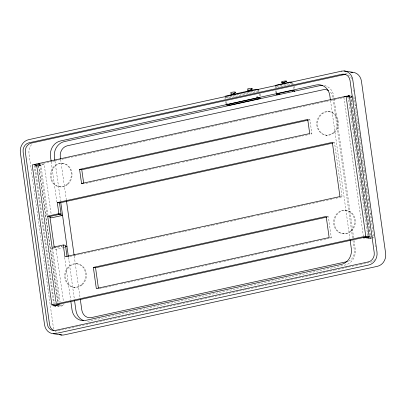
<?xml version="1.0" encoding="UTF-8"?>
<svg xmlns="http://www.w3.org/2000/svg" width="406" height="406" viewBox="0 0 406 406"><rect width="100%" height="100%" fill="white"/><g stroke="black" fill="none" stroke-linecap="round" stroke-linejoin="round"><path stroke-width="0.3" stroke-dasharray="2.03 1.52" d="M226.619 103.545L226.289 101.546M276.638 92.796L276.222 90.188M256.744 97.019C256.414 96.354 258.328 96.628 257.577 96.887M225.122 98.891L224.954 97.689L225.452 97.45M226.548 103.383L226.964 103.225L226.898 103.505M276.567 92.634L276.983 92.477L276.816 92.807M248.69 89.498L248.974 89.356M248.751 89.467L249.274 89.218M293.259 84.017L277.907 87.31M55.845 306.56L54.84 306.794L58.469 306.682L64.001 305.474L63.823 304.226M226.401 97.232L255.511 90.858M345.288 73.557L347.764 73.014M38.342 164.43L36.484 164.836L56.064 304.165M38.961 164.293L42.676 163.476M43.295 163.344L51.968 161.446M52.587 161.309L54.445 160.903M55.064 160.766L61.26 159.411M61.879 159.274L63.737 158.868M64.356 158.731L79.845 155.341M80.464 155.204L89.137 153.306M89.756 153.169L105.245 149.778M105.864 149.641L107.722 149.235M108.341 149.098L114.533 147.743M115.157 147.606L117.014 147.2M117.633 147.068L126.307 145.165M126.926 145.033L133.117 143.673M133.736 143.541L135.599 143.13M136.218 142.998L142.41 141.638M143.029 141.506L144.891 141.1M145.51 140.963L151.702 139.608M152.321 139.471L154.178 139.065M154.803 138.928L160.994 137.573M161.613 137.436L170.287 135.538M170.906 135.401L179.579 133.503M180.198 133.366L186.395 132.011M187.014 131.874L195.687 129.976M196.306 129.839L198.164 129.433M198.783 129.296L204.979 127.941M205.598 127.804L207.456 127.398M208.075 127.261L223.559 123.871M224.183 123.739L226.04 123.328M226.66 123.196L232.851 121.836M233.47 121.704L235.333 121.292M235.952 121.161L248.959 118.308M249.578 118.176L251.436 117.77M252.055 117.633L253.917 117.227M254.537 117.09L258.252 116.278M258.871 116.141L260.728 115.735M261.347 115.598L276.836 112.208M277.455 112.071L279.313 111.665M279.932 111.528L286.128 110.173M286.748 110.036L288.605 109.63M289.224 109.493L304.713 106.103M305.332 105.966L311.524 104.611M312.143 104.474L314.005 104.068M314.625 103.931L316.482 103.525M317.101 103.393L325.774 101.49M326.394 101.358L330.108 100.541M330.728 100.409L339.401 98.506M340.02 98.374L341.877 97.963M342.497 97.831L344.359 97.425M35.479 165.333L37.007 165.196L35.672 165.095M352.367 95.948L350.875 96.359L351.977 96.12M35.571 165.425L40.915 165.024L37.565 164.506M351.799 96.755L350.632 97.095L352.987 96.582M56.398 303.145L37.078 165.699L35.073 166.14L38.636 166.044L40.986 165.526L47.954 215.109M350.195 97.217L352.652 96.679M38.54 165.343L44.163 164.339L51.242 214.688M308.692 120.044L309.925 119.77L311.909 133.884L308.819 134.564M101.688 179.914L83.758 183.842L82.657 183.669M102.307 179.777L127.037 174.362M127.657 174.23L141.258 171.251M141.877 171.114L166.607 165.699M167.226 165.562L179.594 162.857M182.685 162.177L229.06 152.027M229.674 151.89L243.28 148.911M243.894 148.779L268.63 143.364M269.249 143.227L281.612 140.517M284.702 139.842L308.2 134.696M333.29 142.968L334.529 142.694L342.146 196.9L333.473 198.798M54.287 247.767L61.935 246.092M59.103 302.277L51.557 248.579L62.448 246.193M51.557 248.579L56.099 249.279L62.757 247.817M63.361 247.685L65.178 247.29M69.599 256.577L73.313 255.765M73.933 255.628L80.129 254.273M80.748 254.136L105.524 248.711M106.144 248.573L133.401 242.605M134.021 242.473L147.647 239.489M150.743 238.809L158.797 237.048M159.416 236.911L175.519 233.384M178.62 232.704L184.192 231.486M184.811 231.349L200.919 227.822M204.015 227.147L212.064 225.381M212.688 225.249L226.315 222.265M226.934 222.128L254.186 216.159M257.282 215.479L279.582 210.597M280.201 210.465L304.982 205.04M305.601 204.903L332.854 198.935M327.135 217.032L328.373 216.763L331.342 237.891L316.482 241.144M104.712 287.514L98.521 288.869L96.872 288.615M105.332 287.377L117.715 284.667M120.81 283.992L130.098 281.957M130.717 281.82L145.576 278.567M148.677 277.887L172.205 272.736M172.824 272.599L197.59 267.178M198.214 267.041L222.98 261.616M223.599 261.484L263.849 252.669M266.945 251.994L276.232 249.959M276.851 249.822L289.234 247.112M292.33 246.432L301.622 244.402M302.242 244.265L315.863 241.281M372.135 236.602L370.632 236.931L350.962 96.973M58.895 305.87L60.656 305.485L60.479 304.231M369.262 237.495L372.231 237.297M369.353 238.058L370.47 238.226L372.82 237.713M366.481 238.495L368.186 238.753L371.257 238.083M371.876 237.946L373.718 237.546L353.88 96.41L352.936 96.268M368.252 238.017L370.485 238.363L372.84 237.85M58.18 330.641L88.498 324.003M89.117 323.866L113.868 318.446M114.487 318.314L178.833 304.221M179.452 304.089L204.198 298.669M204.817 298.532L243.798 290.001M244.417 289.864L269.163 284.444M269.782 284.307L294.533 278.892M295.152 278.755L334.128 270.218M334.747 270.086L359.498 264.666M360.117 264.529L370.632 262.225A7.902 6.978 -81.3 0 0 374.616 259.708M228.7 97.953L259.642 91.045L256.704 90.68M228.294 98.013L224.954 97.689M350.393 95.877L351.449 96.039M347.216 97.45L348.353 97.623L367.755 235.683M276.983 87.315L274.969 86.94L290.011 83.519L293.721 83.722M328.352 111.574L329.083 111.691M307.728 119.435L309.925 119.77M326.135 135.157L326.866 135.269M310.808 133.716L311.909 133.884M332.331 142.359L334.529 142.694M339.949 196.565L342.146 196.9M61.956 163.242L62.691 163.354M345.247 210.146L345.983 210.257M41.326 163.902L44.163 164.339M38.098 164.4L40.889 164.831M37.047 164.922L40.986 165.526M35.429 164.953L37.007 165.196M35.256 165.42L37.078 165.699M326.175 216.423L328.373 216.763M59.738 186.826L60.469 186.938M343.029 233.729L343.76 233.841M329.692 237.637L331.342 237.891M76.313 263.717L77.044 263.829M74.095 287.296L74.826 287.412M60.59 304.947L64.001 305.474M38.565 165.536L57.931 302.876M353.58 90.193L353.758 91.446M355.605 104.591L355.783 105.844M358.158 122.749L358.331 124.003M360.183 137.152L360.355 138.4M362.203 151.55L362.38 152.803M364.755 169.708L364.933 170.962M366.78 184.111L366.958 185.359M368.805 198.509L368.978 199.762M370.83 212.911L371.003 214.16M371.358 216.667L371.531 217.92M375.403 245.468L375.58 246.721M353.423 99.703L353.068 97.191L350.718 97.709L370.389 237.667M353.509 100.333L353.778 102.216M354.717 108.97L354.92 110.371M355.245 112.726L355.417 113.974M356.229 119.755L356.422 121.044M356.737 123.358L356.915 124.606M357.265 127.108L357.483 128.575M357.569 129.199L357.919 131.711M358.787 137.954L358.98 139.243M359.285 141.496L359.462 142.745M360.289 148.626L360.477 149.915M361.837 159.634L362.05 161.177M362.142 161.806L362.406 163.689M363.329 170.266L363.553 171.85M363.857 174.017L364.035 175.27M365.877 188.404L366.126 190.079M366.197 190.678L366.476 192.591M367.435 199.463L367.623 200.752M367.902 202.787L368.075 204.04M368.404 206.365L368.602 207.791M370.429 220.803L370.627 222.178M372.475 235.267L372.647 236.561M368.105 238.195L368.186 238.753M343.897 97.552L363.39 236.241M353.662 237.962L333.732 96.151A13.428 11.86 -81.3 0 0 323.232 85.361M354.012 240.469L355.245 249.254A13.428 11.86 -81.3 0 1 345.344 264.971L89.533 320.984A13.428 11.86 -81.3 0 1 87.046 321.232M352.586 237.83L332.834 97.278A9.556 8.44 -81.3 0 0 329.454 91.198M352.941 240.342L354.352 250.38A9.556 8.44 -81.3 0 1 348.378 261.246M330.514 100.566L349.916 238.611M294.096 86.184L294.436 88.584M292.843 82.951L293.015 84.174M293.36 86.62L293.705 89.071M275.537 85.29L275.877 87.737M275.476 90.548L275.816 92.954M260.063 94.055L260.403 96.461M258.729 90.218L258.901 91.441M259.246 93.887L259.586 96.339M225.518 96.039L225.949 99.1M225.462 101.297L225.883 104.306M60.646 159.462L66.381 200.244M74.227 256.09L80.139 298.131M54.942 161.04L60.54 200.868M68.467 257.287L74.354 299.161M51.197 161.684L56.881 202.132M64.635 257.313L70.608 299.811M56.099 249.279L63.473 301.724M52.628 248.37L60.129 301.719M39.707 164.263L47.132 217.098M58.373 306.012L58.469 306.682M38.636 166.044L57.865 302.861M36.728 165.257L56.114 303.211M34.977 165.44L54.404 303.668M34.18 165.481L53.567 303.434M57.561 330.778A7.902 6.978 -81.3 0 1 55.739 330.905M347.866 74.861A7.902 6.978 -81.3 0 1 352.175 80.302M56.322 332.489A11.058 9.764 -81.3 0 1 55.267 331.276M53.932 328.88A11.058 9.764 -81.3 0 1 53.206 326.15L29.009 153.97A11.058 9.764 -81.3 0 1 32.531 143.536M81.799 284.418A11.85 10.465 -81.3 0 0 78.977 264.326A11.85 10.465 -81.3 0 0 64.833 277.775A11.85 10.465 -81.3 0 0 81.799 284.418M82.53 284.53A11.85 10.465 -81.3 0 0 79.708 264.438A11.85 10.465 -81.3 0 0 65.564 277.892A11.85 10.465 -81.3 0 0 82.53 284.53M333.839 132.275A11.85 10.465 -81.3 0 0 331.017 112.188A11.85 10.465 -81.3 0 0 316.873 125.637A11.85 10.465 -81.3 0 0 333.839 132.275M334.569 132.386A11.85 10.465 -81.3 0 0 331.748 112.3A11.85 10.465 -81.3 0 0 317.604 125.748A11.85 10.465 -81.3 0 0 334.569 132.386M67.447 183.943A11.85 10.465 -81.3 0 0 64.62 163.851A11.85 10.465 -81.3 0 0 50.476 177.305A11.85 10.465 -81.3 0 0 67.447 183.943M68.178 184.055A11.85 10.465 -81.3 0 0 65.356 163.968A11.85 10.465 -81.3 0 0 51.212 177.417A11.85 10.465 -81.3 0 0 68.178 184.055M350.738 230.847A11.85 10.465 -81.3 0 0 347.912 210.76A11.85 10.465 -81.3 0 0 333.768 224.208A11.85 10.465 -81.3 0 0 350.738 230.847M351.469 230.958A11.85 10.465 -81.3 0 0 348.647 210.871A11.85 10.465 -81.3 0 0 334.503 224.32A11.85 10.465 -81.3 0 0 351.469 230.958"/><path stroke-width="0.61" d="M279.602 93.644L279.282 93.898L278.815 93.608M259.358 97.567L258.526 98.262L259.5 97.506M229.568 104.545L229.04 104.591M291.731 90.249L291.178 90.766L290.985 90.315M281.921 82.24C281.734 83.646 284.956 82.093 285.733 81.596A2.872 0.68 -19.3 0 0 286.235 81.124L285.083 81.378M286.235 81.124C285.235 82.058 282.743 83.387 281.754 82.443A2.872 0.68 -19.3 0 1 281.906 82.256M231.141 93.659C230.613 95.166 234.12 93.613 234.846 93.106A2.872 0.68 -19.3 0 0 235.389 92.593C235.531 92.375 232.019 95.334 230.877 93.974A2.872 0.68 -19.3 0 1 231.202 93.608M247.964 89.975C247.437 91.487 250.944 89.934 251.669 89.427A2.872 0.68 -19.3 0 0 252.212 88.909C252.354 88.691 248.842 91.649 247.701 90.294A2.872 0.68 -19.3 0 1 247.873 90.056M257.465 97.755L257.059 98.034L256.871 97.582M294.177 91.259L280.115 94.365C279.364 94.745 274.37 94.496 276.816 93.837L290.645 90.812C291.158 90.426 296.339 90.675 294.177 91.259L320.131 85.58A13.428 11.86 -81.3 0 1 322.618 85.331M279.851 94.4L64.321 141.587A13.428 11.86 -81.3 0 0 54.414 157.31L54.856 160.421M349.744 96.785L346.09 96.222L32.211 164.953L51.882 304.911L56.14 305.566M34.348 164.597L36.423 164.146M346.156 96.323L348.226 95.872L349.81 96.115M344.4 96.795L345.577 96.537M348.226 95.872L349.338 95.714L369.176 236.845L363.644 238.058L363.563 237.495M38.565 163.872L39.621 163.643M79.576 169.388L307.728 119.435L309.712 133.549L81.56 183.502L79.576 169.388L81.773 169.728L308.073 120.176M57.307 202.579L332.331 142.359L339.949 196.565L64.924 256.78L63.265 244.985L52.09 247.432L47.695 216.139L58.87 213.693L61.067 214.028L59.504 202.914L57.307 202.579L58.87 213.693M59.504 202.914L332.671 143.105M49.552 216.565L61.067 214.028M62.57 215.408L51.679 217.794L49.974 217.535M93.35 267.402L326.175 216.423L329.144 237.556L96.318 288.534L93.35 267.402L95.547 267.742L326.515 217.169M51.882 304.911L365.76 236.18L369.414 236.744M59.459 304.774L53.927 305.987L53.831 305.317M347.297 261.565L91.492 317.578A9.556 8.44 -81.3 0 1 81.814 310.052L80.312 299.384M344.151 70.964L352.794 72.293M292.056 82.195L289.97 82.063L275.628 85.336M348.241 95.953L349.82 96.197M347.272 96.496L349.505 96.841M347.282 96.582L348.957 96.836M258.551 89.553L255.663 89.371L225.609 96.085M81.56 183.502L82.657 183.669M368.075 237.089L369.13 237.251M368.135 237.322L365.887 236.972L56.15 304.794L58.403 305.139M365.999 237.54L367.12 237.713M58.631 214.581L62.549 215.18M47.695 216.139L49.892 216.479L54.201 247.142M63.265 244.985L65.462 245.32L67.036 256.501M65.295 246.406L66.975 246.665M53.206 333.707L61.849 335.036M277.805 93.603L277.41 93.588M227.111 104.195L228.025 104.393L227.345 104.048M346.09 96.222L365.76 236.18M330.428 99.942L329.809 95.547A13.428 11.86 -81.3 0 0 316.208 84.976L60.403 140.989A13.428 11.86 -81.3 0 0 50.496 156.706L51.11 161.06M350.094 239.865L351.327 248.65A13.428 11.86 -81.3 0 1 341.421 264.372L85.615 320.38A13.428 11.86 -81.3 0 1 72.014 309.808L70.872 301.683M81.773 169.728L83.672 183.228M95.547 267.742L98.43 288.25M60.56 158.832L60.296 156.949A9.556 8.44 -81.3 0 1 67.345 145.764L323.151 89.751A9.556 8.44 -81.3 0 1 328.515 90.568M66.467 200.874L74.141 255.465M60.712 202.112L68.381 256.663M74.526 300.415L75.932 310.412A13.428 11.86 -81.3 0 0 83.413 320.512M345.481 74.435A7.902 6.978 -81.3 0 0 344.263 74.582L31.191 143.13A7.902 6.978 -81.3 0 0 25.365 152.377L49.562 324.556A7.902 6.978 -81.3 0 0 53.962 330.499M59.367 334.463A11.058 9.764 -81.3 0 0 64.407 334.854L377.478 266.306A11.058 9.764 -81.3 0 0 385.634 253.359L361.436 81.18A11.058 9.764 -81.3 0 0 350.743 72.38M231.065 95.187A2.37 0.36 -8 0 1 231.105 94.994M231.755 94.745A2.37 0.36 -8 0 1 232.826 94.512M233.435 94.42A2.37 0.36 -8 0 1 235.069 94.309M247.827 91.436A2.37 0.36 -8 0 1 247.899 91.335M248.487 91.086A2.37 0.36 -8 0 1 249.533 90.848M250.137 90.751A2.37 0.36 -8 0 1 251.314 90.634M247.904 89.259A2.37 0.36 -8 0 1 248.299 88.731A2.37 0.36 -8 0 1 251.4 88.305A2.37 0.36 -8 0 1 251.796 88.726M230.786 92.888A2.37 0.36 -8 0 1 233.364 92.066A2.37 0.36 -8 0 1 234.972 92.406M282.581 83.829A2.37 0.36 -8 0 1 284.22 83.494M284.829 83.418A2.37 0.36 -8 0 1 285.403 83.372M282.013 81.997A2.37 0.36 -8 0 1 282.343 81.484A2.37 0.36 -8 0 1 285.367 81.043A2.37 0.36 -8 0 1 286.042 81.408M293.477 90.299L292.645 90.995L293.477 90.299M226.035 104.834L227.979 105.286L229.715 105.169L259.825 98.587C262.286 97.932 257.262 97.658 256.526 98.079L226.035 104.834M341.593 71.146L28.521 139.694A11.058 9.764 -81.3 0 0 20.366 152.641L44.564 324.82A11.058 9.764 -81.3 0 0 55.764 333.524L368.831 264.976A11.058 9.764 -81.3 0 0 376.991 252.03L352.794 79.85A11.058 9.764 -81.3 0 0 341.593 71.146M342.025 74.237L28.958 142.79A7.902 6.978 -81.3 0 0 23.132 152.032L47.329 324.211A7.902 6.978 -81.3 0 0 55.328 330.433L368.399 261.885A7.902 6.978 -81.3 0 0 374.225 252.639L350.028 80.459A7.902 6.978 -81.3 0 0 342.025 74.237"/></g></svg>
